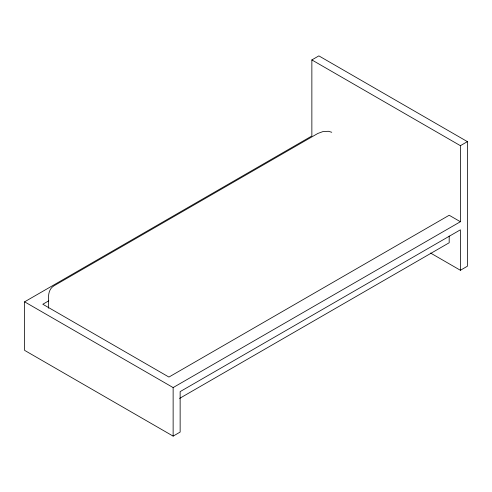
<?xml version="1.0" encoding="UTF-8"?>
<svg xmlns="http://www.w3.org/2000/svg" width="492" height="492" viewBox="0 0 492 492"><rect width="100%" height="100%" fill="white"/><g stroke="black" fill="none" stroke-linecap="round" stroke-linejoin="round"><path stroke-width="0.74" d="M460.395 270.274L460.395 229.819L180.14 391.62L180.14 432.074L173.135 436.121L24.6 350.365L24.6 301.824L311.86 135.976L311.86 59.926L318.865 55.879L467.4 141.635L467.4 266.227L460.395 270.274L430.555 253.042M48.806 300.79L42.816 304.247L168.928 377.063L449.184 215.256L460.395 221.732L460.395 145.681L311.86 59.926M460.395 145.681L467.4 141.635M24.6 301.824L173.135 387.579L460.395 221.732M179.58 398.415L449.184 242.765L449.184 236.043M331.762 132.274L328.441 131.284L322.998 131.567L317.844 133.449L54.022 285.766C46.223 290.538 49.04 300.698 48.597 308.201M173.135 387.579L173.135 436.121"/></g></svg>
